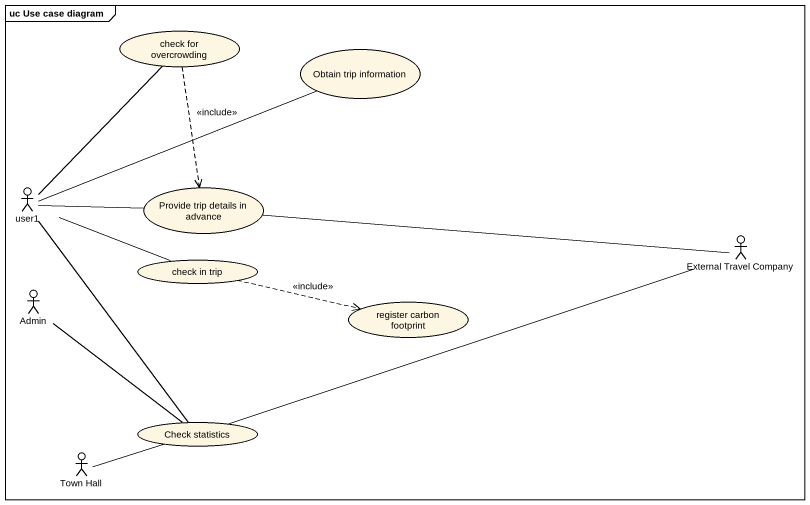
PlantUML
@startuml
mainframe uc Use case diagram
usecase "check for overcrowding" as check_for_overcrowding
usecase "Obtain trip information" as Obtain_trip_information
actor user1
usecase "Provide trip details in advance" as Provide_trip_details_in
usecase "check in trip" as check_in_trip
actor "External Travel Company" as External_Travel_Company
actor Admin
usecase "register carbon footprint" as register_carbon_footprint
usecase "Check statistics" as Check_statistics
actor "Town Hall" as Town_Hall
check_for_overcrowding ..> Provide_trip_details_in : <<include>>
Obtain_trip_information -left- user1
user1 -up- check_for_overcrowding
user1 -right- Provide_trip_details_in
user1 -right- check_in_trip
user1 -- Check_statistics
Provide_trip_details_in -right- External_Travel_Company
check_in_trip .right.> register_carbon_footprint : <<include>>
External_Travel_Company -left- Check_statistics
Admin -- Check_statistics
Town_Hall -right- Check_statistics
@enduml
